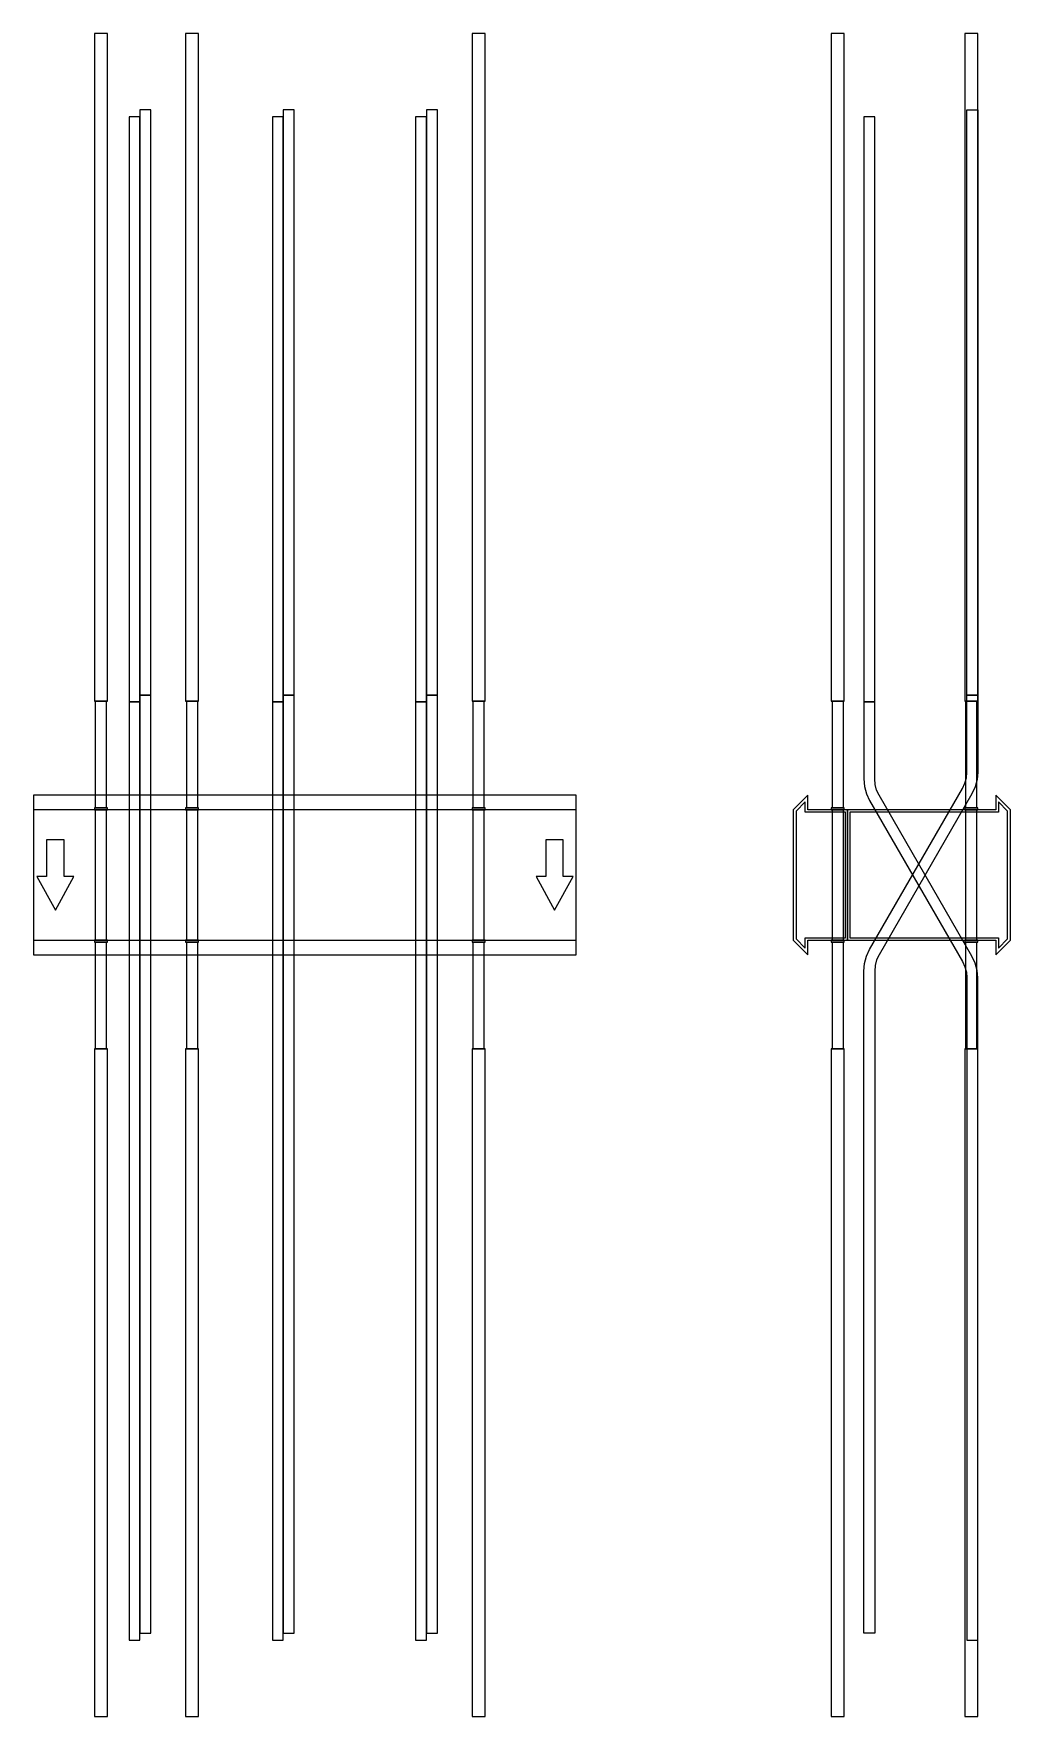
# Model space of a CAD drawing. Extents: x 0 to 900, y -775 to 775.
import ezdxf

# ---------------------------------------------------------------- set-up
doc = ezdxf.new("R2010")
doc.units = 0
doc.layers.add('Halfen', color=7, linetype='CONTINUOUS')

msp = doc.modelspace()

# ---------------------------------------------------------------- linework, layer by layer
at = {"layer": 'Halfen', "color": 7}
for points in [[(68, 160), (68, 775), (56, 775), (56, 160)], [(152, 160), (152, 775), (140, 775), (140, 160)], [(416, 160), (416, 775), (404, 775), (404, 160)], [(747, 160), (747, 775), (735, 775), (735, 160)], [(870, 160), (870, 775), (858, 775), (858, 160)], [(98, 159.422), (98, 698.422), (88, 698.422), (88, 159.422)], [(108, 165.762), (108, 704.762), (98, 704.762), (98, 165.762)], [(230, 159.422), (230, 698.422), (220, 698.422), (220, 159.422)], [(240, 165.762), (240, 704.762), (230, 704.762), (230, 165.762)], [(362, 159.422), (362, 698.422), (352, 698.422), (352, 159.422)], [(372, 165.762), (372, 704.762), (362, 704.762), (362, 165.762)], [(775, 159.422), (775, 698.422), (765, 698.422), (765, 159.422)], [(860, 165.762), (860, 704.762), (870, 704.762), (870, 165.762)], [(67.25, 62), (67.25, 160), (56.75, 160), (56.75, 62)], [(98, -704.762), (98, 159.422), (88, 159.422), (88, -704.762)], [(108, -698.422), (108, 165.762), (98, 165.762), (98, -698.422)], [(151.25, 62), (151.25, 160), (140.75, 160), (140.75, 62)], [(230, -704.762), (230, 159.422), (220, 159.422), (220, -704.762)], [(240, -698.422), (240, 165.762), (230, 165.762), (230, -698.422)], [(362, -704.762), (362, 159.422), (352, 159.422), (352, -704.762)], [(372, -698.422), (372, 165.762), (362, 165.762), (362, -698.422)], [(415.25, 62), (415.25, 160), (404.75, 160), (404.75, 62)], [(746.25, 62), (746.25, 160), (735.75, 160), (735.75, 62)], [(765, -698.422), (765, -88.481), (765.608, -81.535), (767.412, -74.8), (770.359, -68.481), (855.981, 79.82), (858.191, 84.56), (859.544, 89.611), (860, 94.82), (860, 165.762), (870, 165.762), (870, 94.82), (869.392, 87.875), (867.588, 81.14), (864.641, 74.82), (779.019, -73.481), (776.809, -78.22), (775.456, -83.271), (775, -88.481), (775, -698.422)], [(870, -704.762), (870, -94.821), (869.392, -87.875), (867.588, -81.14), (864.641, -74.821), (779.019, 73.481), (776.809, 78.22), (775.456, 83.271), (775, 88.481), (775, 159.422), (765, 159.422), (765, 88.481), (765.608, 81.535), (767.412, 74.8), (770.359, 68.481), (855.981, -79.821), (858.191, -84.56), (859.544, -89.611), (860, -94.821), (860, -704.762)], [(869.25, 62), (869.25, 160), (858.75, 160), (858.75, 62)], [(0, -73.5), (500, -73.5), (500, 73.5), (0, 73.5)], [(68, 60), (68, 62), (56, 62), (56, 60)], [(152, 60), (152, 62), (140, 62), (140, 60)], [(416, 60), (416, 62), (404, 62), (404, 60)], [(750, -60), (750, 60), (713.5, 60), (713.5, 73.5), (700, 60), (700, -60), (713.5, -73.5), (713.5, -60)], [(748, -58), (748, 58), (711, 58), (711, 67.25), (702.5, 58.75), (702.5, -58.75), (711, -67.25), (711, -58)], [(747, 60), (747, 62), (735, 62), (735, 60)], [(900, -60), (900, 60), (886.5, 73.5), (886.5, 60), (750, 60), (750, -60), (886.5, -60), (886.5, -73.5)], [(897.5, -58.75), (897.5, 58.75), (889, 67.25), (889, 58), (752, 58), (752, -58), (889, -58), (889, -67.25)], [(870, 60), (870, 62), (858, 62), (858, 60)], [(0, -60), (500, -60), (500, 60), (0, 60)], [(67.25, -60), (67.25, 60), (56.75, 60), (56.75, -60)], [(151.25, -60), (151.25, 60), (140.75, 60), (140.75, -60)], [(415.25, -60), (415.25, 60), (404.75, 60), (404.75, -60)], [(746.25, -60), (746.25, 60), (735.75, 60), (735.75, -60)], [(869.25, -60), (869.25, 60), (858.75, 60), (858.75, -60)], [(20, -32.5), (37, -1.5), (28, -1.5), (28, 32.5), (12, 32.5), (12, -1.5), (3, -1.5)], [(480, -32.5), (497, -1.5), (488, -1.5), (488, 32.5), (472, 32.5), (472, -1.5), (463, -1.5)], [(68, -62), (68, -60), (56, -60), (56, -62)], [(67.25, -160), (67.25, -62), (56.75, -62), (56.75, -160)], [(152, -62), (152, -60), (140, -60), (140, -62)], [(151.25, -160), (151.25, -62), (140.75, -62), (140.75, -160)], [(416, -62), (416, -60), (404, -60), (404, -62)], [(415.25, -160), (415.25, -62), (404.75, -62), (404.75, -160)], [(747, -62), (747, -60), (735, -60), (735, -62)], [(746.25, -160), (746.25, -62), (735.75, -62), (735.75, -160)], [(870, -62), (870, -60), (858, -60), (858, -62)], [(869.25, -160), (869.25, -62), (858.75, -62), (858.75, -160)], [(68, -775), (68, -160), (56, -160), (56, -775)], [(152, -775), (152, -160), (140, -160), (140, -775)], [(416, -775), (416, -160), (404, -160), (404, -775)], [(747, -775), (747, -160), (735, -160), (735, -775)], [(870, -775), (870, -160), (858, -160), (858, -775)]]:
    msp.add_lwpolyline(points, close=True, dxfattribs=at)

doc.saveas('drawing.dxf')
